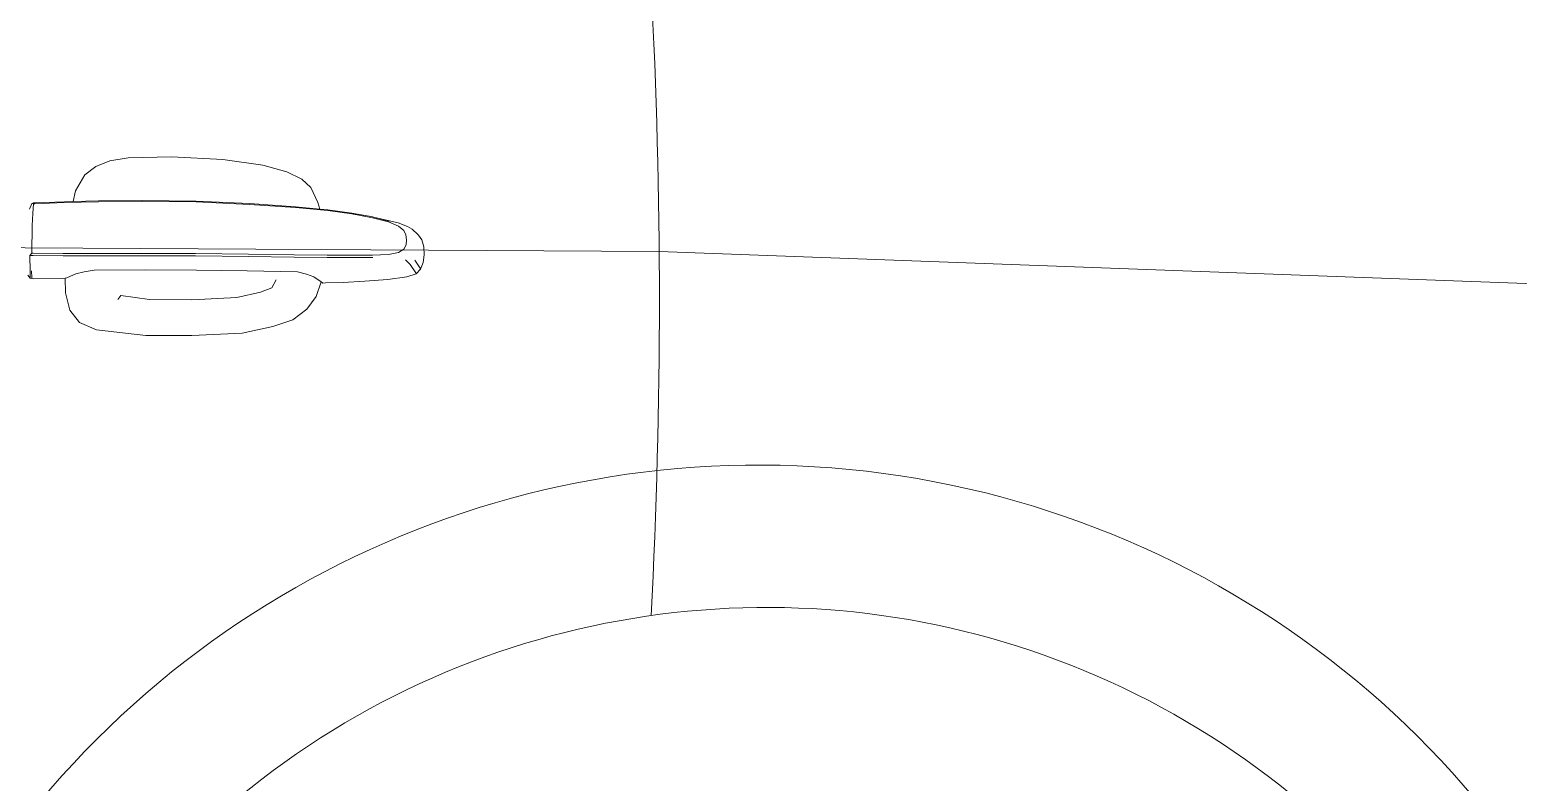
# Model space of a CAD drawing. Header units: millimetres. Extents: x 485872 to 486142, y -52344 to -52207.
# Drawn here: x 486059.481 to 486060.312, y -52337.095 to -52336.675 of the extents above; entities that cross this region are included whole.
import ezdxf

# ---------------------------------------------------------------- set-up
doc = ezdxf.new("R2010")
doc.units = ezdxf.units.MM
doc.header["$LTSCALE"] = 15
doc.layers.add('251', color=251, linetype='Continuous')

msp = doc.modelspace()

# ---------------------------------------------------------------- linework, layer by layer
at = {"layer": '251', "lineweight": 5}
for p, q in [((486059.52544, -52336.74781), (486059.5177, -52336.75092)), ((486059.53566, -52336.74609), (486059.52544, -52336.74781)), ((486059.53566, -52336.74609), (486059.56008, -52336.74554)), ((486059.56008, -52336.74554), (486059.58854, -52336.74703)), ((486059.61088, -52336.7503), (486059.58854, -52336.74703)), ((486059.5063, -52336.76456), (486059.51145, -52336.75565)), ((486059.5177, -52336.75092), (486059.51145, -52336.75565)), ((486059.62423, -52336.75398), (486059.61088, -52336.7503)), ((486059.63264, -52336.75813), (486059.62423, -52336.75398)), ((486059.6377, -52336.76267), (486059.63264, -52336.75813)), ((486059.5063, -52336.76456), (486059.50507, -52336.77057)), ((486059.6417, -52336.77103), (486059.6377, -52336.76267)), ((486059.48189, -52336.77163), (486059.48074, -52336.77487)), ((486059.48189, -52336.77163), (486059.48286, -52336.77124)), ((486059.48189, -52336.77163), (486059.48282, -52336.77177)), ((486059.48245, -52336.77715), (486059.48282, -52336.77177)), ((486059.48371, -52336.77175), (486059.48282, -52336.77177)), ((486059.48286, -52336.77124), (486059.48375, -52336.77122)), ((486059.48371, -52336.77175), (486059.5, -52336.77117)), ((486059.50011, -52336.77069), (486059.48375, -52336.77122)), ((486059.5, -52336.77117), (486059.51915, -52336.77071)), ((486059.50011, -52336.77069), (486059.50507, -52336.77057)), ((486059.50507, -52336.77057), (486059.51925, -52336.77022)), ((486059.54342, -52336.77046), (486059.51915, -52336.77071)), ((486059.51925, -52336.77022), (486059.54351, -52336.76998)), ((486059.54342, -52336.77046), (486059.5737, -52336.77075)), ((486059.57377, -52336.77028), (486059.54351, -52336.76998)), ((486059.6034, -52336.77211), (486059.5737, -52336.77075)), ((486059.57377, -52336.77028), (486059.60345, -52336.77164)), ((486059.6034, -52336.77211), (486059.62907, -52336.77393)), ((486059.62915, -52336.77347), (486059.60345, -52336.77164)), ((486059.64721, -52336.77562), (486059.62907, -52336.77393)), ((486059.64267, -52336.77473), (486059.62915, -52336.77347)), ((486059.64267, -52336.77473), (486059.6417, -52336.77103)), ((486059.64727, -52336.77516), (486059.64267, -52336.77473)), ((486059.48211, -52336.78394), (486059.48245, -52336.77715)), ((486059.66064, -52336.77742), (486059.64721, -52336.77562)), ((486059.6607, -52336.77696), (486059.64727, -52336.77516)), ((486059.67219, -52336.77958), (486059.66064, -52336.77742)), ((486059.6607, -52336.77696), (486059.67236, -52336.77912)), ((486059.68116, -52336.78195), (486059.67219, -52336.77958)), ((486059.67277, -52336.77924), (486059.67236, -52336.77912)), ((486059.67277, -52336.77924), (486059.68655, -52336.78246)), ((486059.6814, -52336.78154), (486059.67277, -52336.77924)), ((486059.68672, -52336.78436), (486059.68116, -52336.78195)), ((486059.69161, -52336.78457), (486059.68655, -52336.78246)), ((486059.48211, -52336.78394), (486059.48187, -52336.79941)), ((486059.68672, -52336.78436), (486059.68959, -52336.78669)), ((486059.68959, -52336.78669), (486059.69081, -52336.78919)), ((486059.69081, -52336.78919), (486059.69108, -52336.79203)), ((486059.69427, -52336.78603), (486059.69161, -52336.78457)), ((486059.69739, -52336.78898), (486059.69427, -52336.78603)), ((486059.69781, -52336.78938), (486059.69739, -52336.78898)), ((486059.69781, -52336.78938), (486059.69973, -52336.79197)), ((486059.48187, -52336.79941), (486059.4809, -52336.80069)), ((486059.48277, -52336.79942), (486059.48187, -52336.79941)), ((486059.49948, -52336.79957), (486059.48277, -52336.79942)), ((486059.51875, -52336.79964), (486059.49948, -52336.79957)), ((486059.51875, -52336.79964), (486059.54316, -52336.79951)), ((486059.54316, -52336.79951), (486059.57338, -52336.79949)), ((486059.57338, -52336.79949), (486059.60283, -52336.79993)), ((486059.68661, -52336.79894), (486059.68104, -52336.80013)), ((486059.68661, -52336.79894), (486059.6896, -52336.79711)), ((486059.6896, -52336.79711), (486059.69089, -52336.79481)), ((486059.69108, -52336.79203), (486059.69089, -52336.79481)), ((486059.69973, -52336.79197), (486059.70078, -52336.79586)), ((486059.70104, -52336.80034), (486059.70078, -52336.79586)), ((486059.4809, -52336.80069), (486059.48086, -52336.80151)), ((486059.48086, -52336.80151), (486059.48102, -52336.80879)), ((486059.4809, -52336.80069), (486059.48183, -52336.80074)), ((486059.48263, -52336.80071), (486059.48183, -52336.80074)), ((486059.49945, -52336.80091), (486059.48263, -52336.80071)), ((486059.51875, -52336.80097), (486059.49945, -52336.80091)), ((486059.54315, -52336.80083), (486059.51875, -52336.80097)), ((486059.57337, -52336.8008), (486059.54315, -52336.80083)), ((486059.57337, -52336.8008), (486059.60285, -52336.80123)), ((486059.60283, -52336.79993), (486059.62836, -52336.80037)), ((486059.60285, -52336.80123), (486059.62837, -52336.8017)), ((486059.62836, -52336.80037), (486059.64686, -52336.80047)), ((486059.62837, -52336.8017), (486059.64691, -52336.80183)), ((486059.64686, -52336.80047), (486059.66068, -52336.80045)), ((486059.66072, -52336.8018), (486059.64691, -52336.80183)), ((486059.67223, -52336.80051), (486059.66068, -52336.80045)), ((486059.67231, -52336.80185), (486059.66072, -52336.8018)), ((486059.68104, -52336.80013), (486059.67223, -52336.80051)), ((486059.69055, -52336.80305), (486059.69325, -52336.80567)), ((486059.69325, -52336.80567), (486059.69632, -52336.8104)), ((486059.69587, -52336.80323), (486059.69874, -52336.80783)), ((486059.69904, -52336.80832), (486059.69874, -52336.80783)), ((486059.69904, -52336.80832), (486059.70047, -52336.80467)), ((486059.70047, -52336.80467), (486059.70104, -52336.80034)), ((486059.47978, -52336.81166), (486059.48107, -52336.81327)), ((486059.48102, -52336.80879), (486059.48105, -52336.81275)), ((486059.48105, -52336.81275), (486059.48107, -52336.81327)), ((486059.48107, -52336.81327), (486059.48186, -52336.8136)), ((486059.48179, -52336.80921), (486059.48187, -52336.81307)), ((486059.48187, -52336.81307), (486059.48186, -52336.8136)), ((486059.4828, -52336.81366), (486059.48186, -52336.8136)), ((486059.49928, -52336.81348), (486059.4828, -52336.81366)), ((486059.50062, -52336.81343), (486059.49928, -52336.81348)), ((486059.50084, -52336.81342), (486059.50062, -52336.81343)), ((486059.50062, -52336.81343), (486059.50075, -52336.82154)), ((486059.50146, -52336.81316), (486059.50084, -52336.81342)), ((486059.50363, -52336.81221), (486059.50146, -52336.81316)), ((486059.50648, -52336.811), (486059.50363, -52336.81221)), ((486059.51124, -52336.80988), (486059.50648, -52336.811)), ((486059.51668, -52336.80893), (486059.51124, -52336.80988)), ((486059.54534, -52336.80876), (486059.51668, -52336.80893)), ((486059.57388, -52336.8088), (486059.54534, -52336.80876)), ((486059.57388, -52336.8088), (486059.60218, -52336.80922)), ((486059.60218, -52336.80922), (486059.63033, -52336.80983)), ((486059.6183, -52336.81436), (486059.61593, -52336.81869)), ((486059.63033, -52336.80983), (486059.63523, -52336.8112)), ((486059.63523, -52336.8112), (486059.63949, -52336.8127)), ((486059.63949, -52336.8127), (486059.64348, -52336.81541)), ((486059.64348, -52336.81541), (486059.64076, -52336.82355)), ((486059.64348, -52336.81541), (486059.64401, -52336.81577)), ((486059.64401, -52336.81577), (486059.64446, -52336.81607)), ((486059.64582, -52336.81605), (486059.64446, -52336.81607)), ((486059.64582, -52336.81605), (486059.65582, -52336.8157)), ((486059.65582, -52336.8157), (486059.66788, -52336.81508)), ((486059.66788, -52336.81508), (486059.68074, -52336.81405)), ((486059.68074, -52336.81405), (486059.69135, -52336.81265)), ((486059.69135, -52336.81265), (486059.69662, -52336.81085)), ((486059.69662, -52336.81085), (486059.69632, -52336.8104)), ((486059.69662, -52336.81085), (486059.69904, -52336.80832)), ((486059.50075, -52336.82154), (486059.50321, -52336.8312)), ((486059.52992, -52336.8253), (486059.53165, -52336.82309)), ((486059.53165, -52336.82309), (486059.54773, -52336.82535)), ((486059.57126, -52336.82543), (486059.59639, -52336.82419)), ((486059.59639, -52336.82419), (486059.60968, -52336.82127)), ((486059.60968, -52336.82127), (486059.61593, -52336.81869)), ((486059.64076, -52336.82355), (486059.63546, -52336.83069)), ((486059.50321, -52336.8312), (486059.50855, -52336.8382)), ((486059.54773, -52336.82535), (486059.57126, -52336.82543)), ((486059.63546, -52336.83069), (486059.6276, -52336.83665)), ((486059.50855, -52336.8382), (486059.51812, -52336.84214)), ((486059.59946, -52336.84409), (486059.61642, -52336.84039)), ((486059.6276, -52336.83665), (486059.61642, -52336.84039)), ((486059.51812, -52336.84214), (486059.54552, -52336.8454)), ((486059.57135, -52336.84548), (486059.54552, -52336.8454)), ((486059.59946, -52336.84409), (486059.57135, -52336.84548))]:
    msp.add_line(p, q, dxfattribs=at)
for points in [[(486059.05974, -52336.07153, -0.016979), (486060.43182, -52336.12075, -0.007164), (486060.48119, -52336.17584, 0.152641), (486060.46196, -52336.18793, -0.043639), (486060.79212, -52336.65047, -0.23675), (486060.86337, -52336.81448, -0.05669), (486060.85487, -52337.08241, 0.077882), (486060.9345, -52337.09791, -0.163522), (486060.89544, -52337.33976, -0.030112), (486060.35465, -52337.45573, 1.055419), (486059.43313, -52337.51327, -0.375067), (486059.37618, -52337.52765, 0.127865), (486059.34972, -52337.5012, -0.000326), (486059.05974, -52337.50284, -0.000326)], [(486059.4276, -52337.19289, -0.652523), (486060.38082, -52337.26783, 0.329391), (486060.42614, -52337.28216, 0.044283), (486060.86123, -52337.19492, 0.31699), (486060.89926, -52337.09422, 36.745133)]]:
    msp.add_lwpolyline(points, format="xyb", dxfattribs=at)
msp.add_lwpolyline([(486059.05974, -52336.79406), (486059.83223, -52336.79855), (486060.68406, -52336.82987), (486060.69483, -52336.80744), (486060.86356, -52336.81018)], dxfattribs=at)
msp.add_arc((486056.51516, -52336.8259), 3.31718, 356.9595, 3.05146, dxfattribs=at)

doc.saveas('drawing.dxf')
